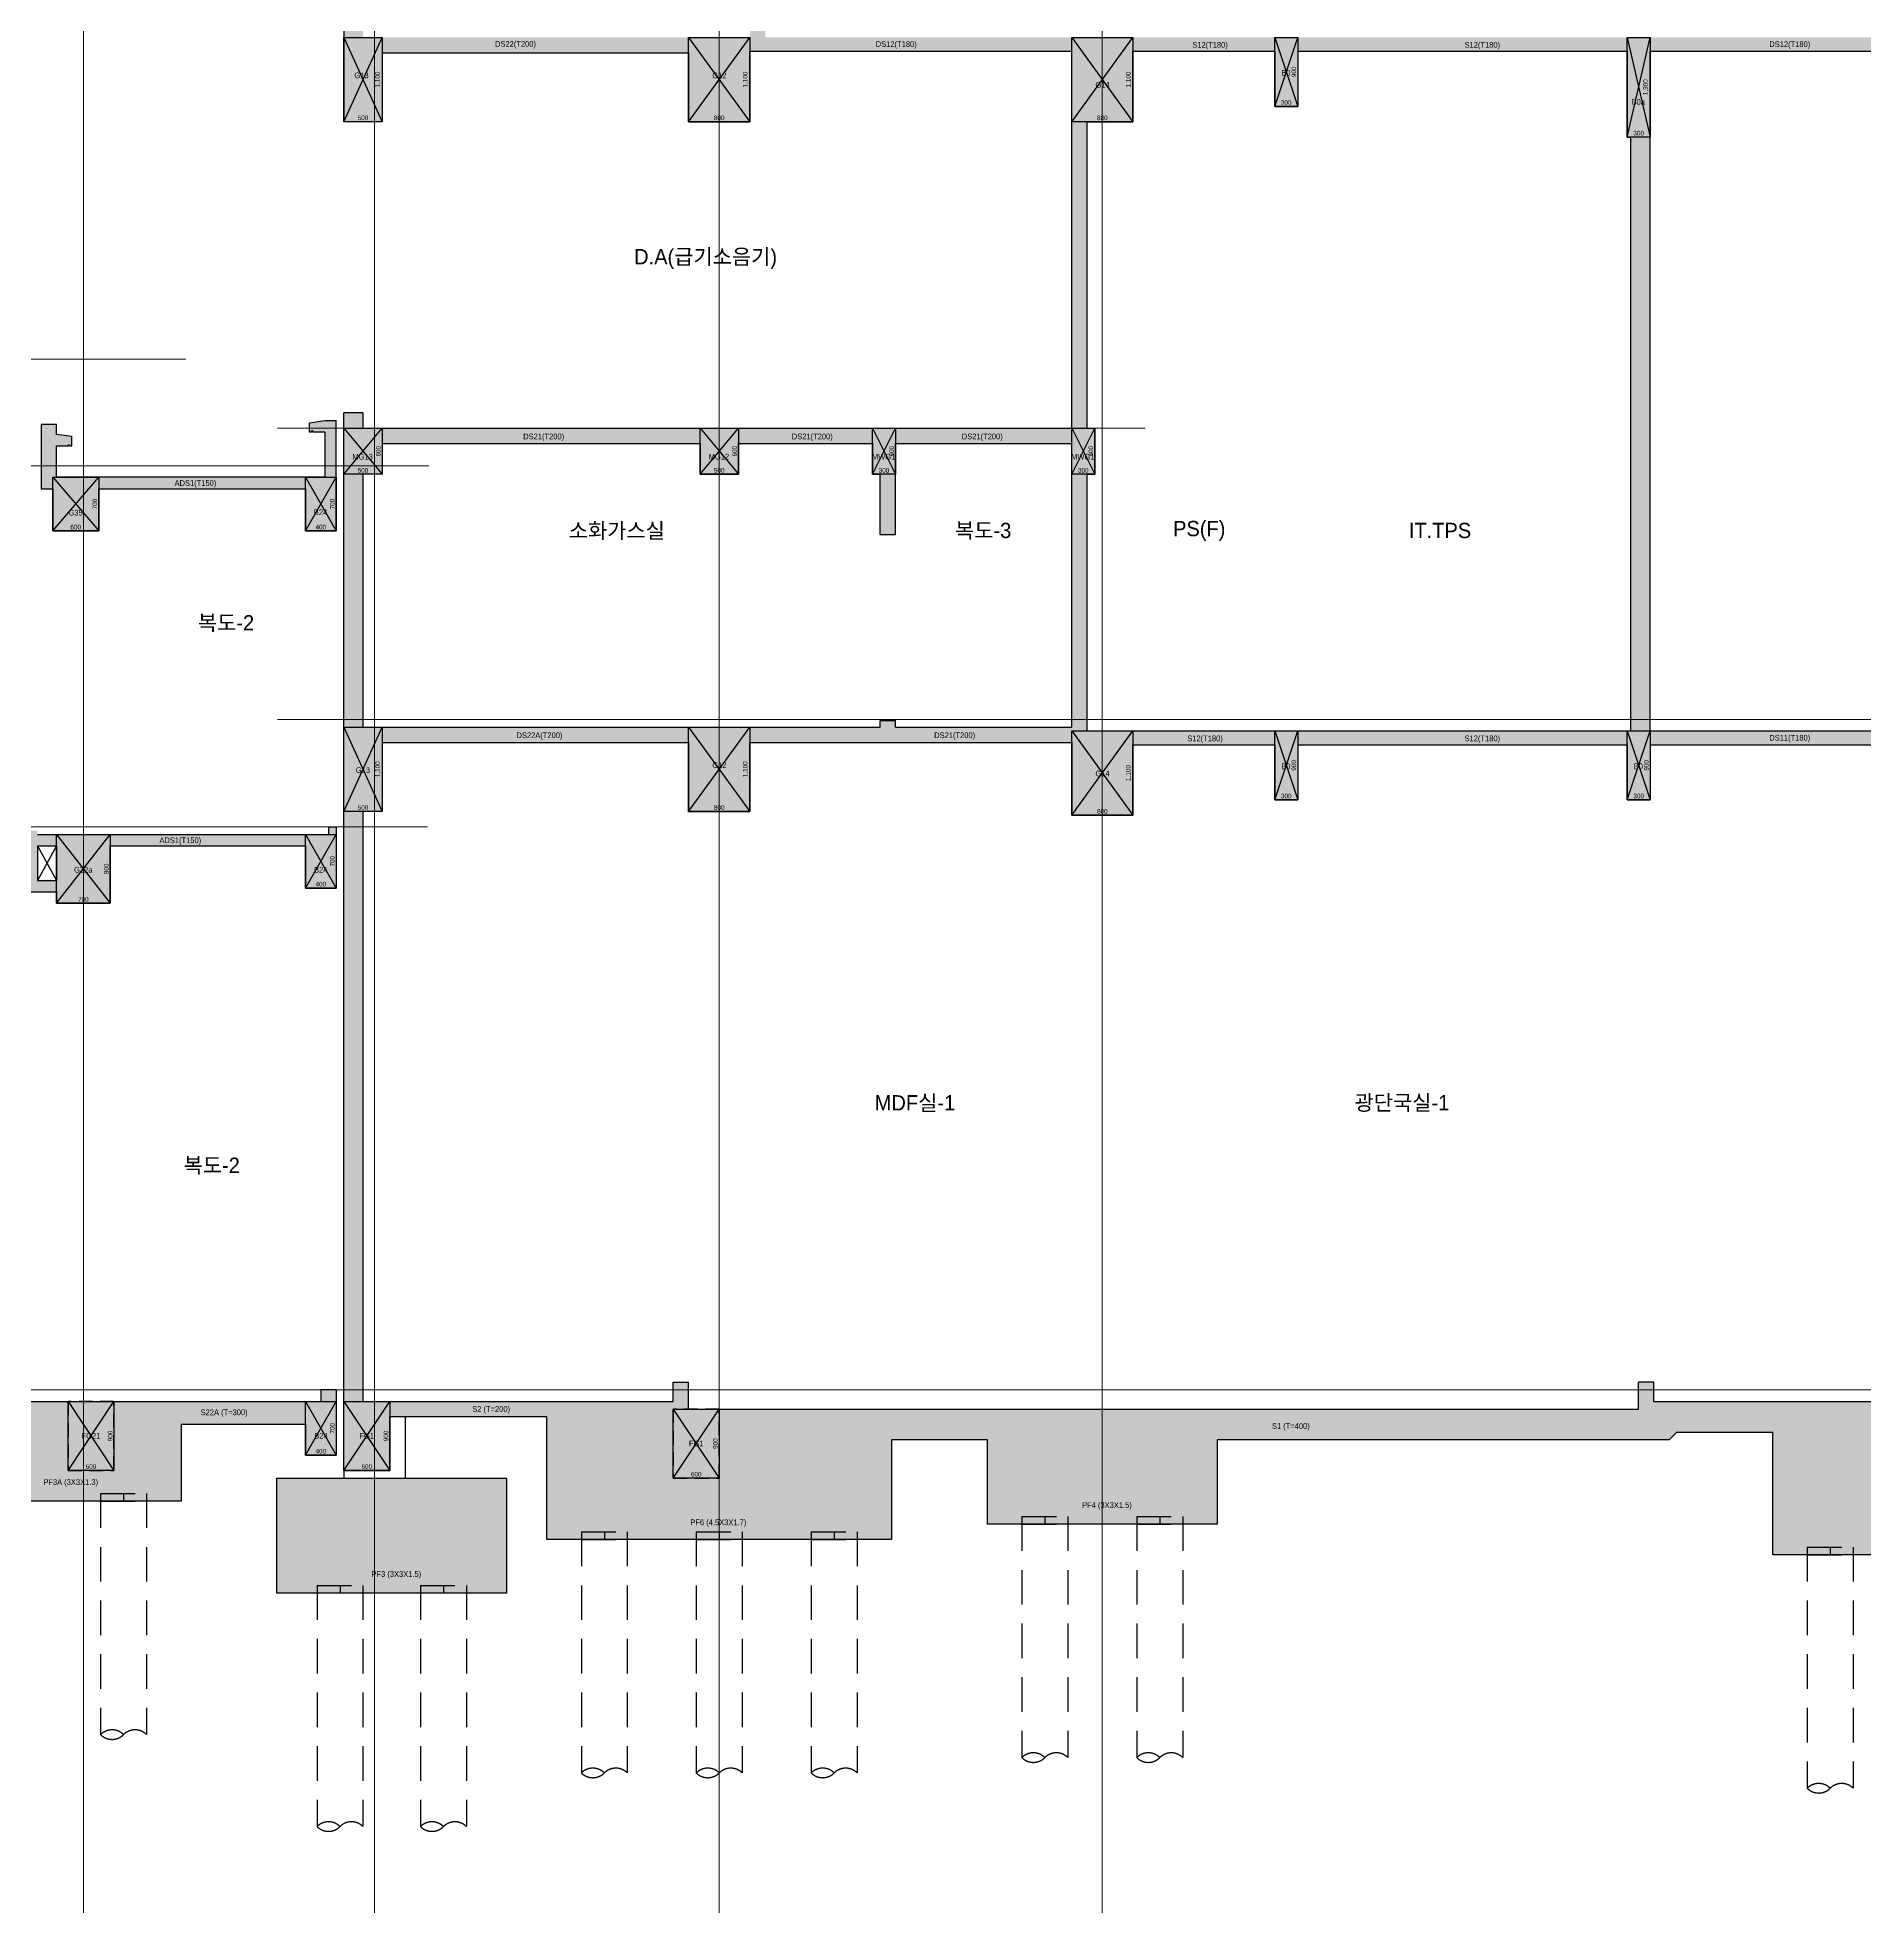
# Model space of a CAD drawing. Header units: millimetres. Extents: x 0 to 841000, y -4805 to 148500.
# Drawn here: x 744488 to 768338, y 28187 to 52579 of the extents above; entities that cross this region are included whole.
import ezdxf
from ezdxf.enums import TextEntityAlignment as Align

# ---------------------------------------------------------------- set-up
doc = ezdxf.new("R2010")
doc.units = ezdxf.units.MM
doc.header["$LTSCALE"] = 250
doc.linetypes.add('HID', pattern=[2.8, 1.8, -1])
doc.linetypes.add('HIDDEN', pattern=[9.525, 6.35, -3.175])
doc.layers.get('Defpoints').update_dxf_attribs({"color": 151})
for name, color, linetype in [('A-CON', 2, 'Continuous'), ('A-CON-HID', 4, 'HID'), ('OPEN', 1, 'HID'), ('구조SOLID', 253, 'Continuous'), ('기초', 5, 'HIDDEN')]:
    doc.layers.add(name, color=color, linetype=linetype)
for name, color, linetype, plot in [('AS-HIDLINE', 205, 'Continuous', False), ('NO-TEXT', 150, 'Continuous', False), ('NOPLOT', 191, 'Continuous', False)]:
    doc.layers.add(name, color=color, linetype=linetype, plot=plot)
doc.layers.add('CEN', color=1, linetype='Continuous', lineweight=9)
doc.styles.add('Gdim', font='Dotum.ttf')
doc.dimstyles.new('G-Xdim', dxfattribs={"dimscale": 30, "dimtxt": 2, "dimasz": 1, "dimexe": 1.2, "dimexo": 1.2, "dimgap": 0, "dimtad": 1, "dimdec": 1, "dimdsep": 46, "dimlunit": 6, "dimtxsty": 'Gdim', "dimcen": 1, "dimse1": 1, "dimse2": 1, "dimsd1": 1, "dimsd2": 1, "dimclrd": 1, "dimclre": 1, "dimclrt": 256, "dimadec": 0, "dimazin": 0, "dimtfac": 1, "dimtdec": 1, "dimtix": 1, "dimtmove": 2, "dimatfit": 1, "dimfxl": 2, "dimtolj": 1, "dimlwd": -1, "dimlwe": -1, "dimarcsym": 0})

# ---------------------------------------------------------------- blocks, each defined once
blk = doc.blocks.new('*D184')
at = {"layer": 'Defpoints', "color": 0, "linetype": 'Continuous', "transparency": 16777216}
for p in [(-500, -1100), (300, -1080), (300, -1100)]:
    blk.add_point(p, dxfattribs=at)
at = {"layer": 'AS-HIDLINE', "linetype": 'Continuous', "transparency": 16777216, "insert": (-100, -1050), "char_height": 60, "attachment_point": 5, "style": 'Gdim'}
blk.add_mtext('\\A1;800', dxfattribs=at)
blk = doc.blocks.new('*D185')
at = {"layer": 'Defpoints', "color": 0, "linetype": 'Continuous', "transparency": 16777216}
for p in [(300, 0), (280, 0), (300, -1100)]:
    blk.add_point(p, dxfattribs=at)
at = {"layer": 'AS-HIDLINE', "linetype": 'Continuous', "transparency": 16777216, "insert": (244, -550), "char_height": 60, "attachment_point": 5, "rotation": 90, "style": 'Gdim'}
blk.add_mtext('\\A1;1,100', dxfattribs=at)
blk = doc.blocks.new('*D240')
at = {"layer": 'Defpoints', "color": 0, "linetype": 'Continuous', "transparency": 16777216}
for p in [(-500, -1100), (0, -1080), (0, -1100)]:
    blk.add_point(p, dxfattribs=at)
at = {"layer": 'AS-HIDLINE', "linetype": 'Continuous', "transparency": 16777216, "insert": (-250, -1050), "char_height": 60, "attachment_point": 5, "style": 'Gdim'}
blk.add_mtext('\\A1;500', dxfattribs=at)
blk = doc.blocks.new('*D241')
at = {"layer": 'Defpoints', "color": 0, "linetype": 'Continuous', "transparency": 16777216}
for p in [(0, 0), (-20, 0), (0, -1100)]:
    blk.add_point(p, dxfattribs=at)
at = {"layer": 'AS-HIDLINE', "linetype": 'Continuous', "transparency": 16777216, "insert": (-56, -550), "char_height": 60, "attachment_point": 5, "rotation": 90, "style": 'Gdim'}
blk.add_mtext('\\A1;1,100', dxfattribs=at)
blk = doc.blocks.new('*D194')
at = {"layer": 'Defpoints', "color": 0, "linetype": 'Continuous', "transparency": 16777216}
for p in [(-300, -600), (200, -580), (200, -600)]:
    blk.add_point(p, dxfattribs=at)
at = {"layer": 'AS-HIDLINE', "linetype": 'Continuous', "transparency": 16777216, "insert": (-50, -550), "char_height": 60, "attachment_point": 5, "style": 'Gdim'}
blk.add_mtext('\\A1;500', dxfattribs=at)
blk = doc.blocks.new('*D195')
at = {"layer": 'Defpoints', "color": 0, "linetype": 'Continuous', "transparency": 16777216}
for p in [(200, 0), (180, 0), (200, -600)]:
    blk.add_point(p, dxfattribs=at)
at = {"layer": 'AS-HIDLINE', "linetype": 'Continuous', "transparency": 16777216, "insert": (150, -300), "char_height": 60, "attachment_point": 5, "rotation": 90, "style": 'Gdim'}
blk.add_mtext('\\A1;600', dxfattribs=at)
blk = doc.blocks.new('*D198')
at = {"layer": 'Defpoints', "color": 0, "linetype": 'Continuous', "transparency": 16777216}
for p in [(-400, -700), (0, -680), (0, -700)]:
    blk.add_point(p, dxfattribs=at)
at = {"layer": 'AS-HIDLINE', "linetype": 'Continuous', "transparency": 16777216, "insert": (-200, -650), "char_height": 60, "attachment_point": 5, "style": 'Gdim'}
blk.add_mtext('\\A1;400', dxfattribs=at)
blk = doc.blocks.new('*D199')
at = {"layer": 'Defpoints', "color": 0, "linetype": 'Continuous', "transparency": 16777216}
for p in [(0, 0), (-20, 0), (0, -700)]:
    blk.add_point(p, dxfattribs=at)
at = {"layer": 'AS-HIDLINE', "linetype": 'Continuous', "transparency": 16777216, "insert": (-50, -350), "char_height": 60, "attachment_point": 5, "rotation": 90, "style": 'Gdim'}
blk.add_mtext('\\A1;700', dxfattribs=at)
blk = doc.blocks.new('*D192')
at = {"layer": 'Defpoints', "color": 0, "linetype": 'Continuous', "transparency": 16777216}
for p in [(-100, -600), (200, -580), (200, -600)]:
    blk.add_point(p, dxfattribs=at)
at = {"layer": 'AS-HIDLINE', "linetype": 'Continuous', "transparency": 16777216, "insert": (50, -550), "char_height": 60, "attachment_point": 5, "style": 'Gdim'}
blk.add_mtext('\\A1;300', dxfattribs=at)
blk = doc.blocks.new('*D193')
at = {"layer": 'Defpoints', "color": 0, "linetype": 'Continuous', "transparency": 16777216}
for p in [(200, 0), (180, 0), (200, -600)]:
    blk.add_point(p, dxfattribs=at)
at = {"layer": 'AS-HIDLINE', "linetype": 'Continuous', "transparency": 16777216, "insert": (150, -300), "char_height": 60, "attachment_point": 5, "rotation": 90, "style": 'Gdim'}
blk.add_mtext('\\A1;600', dxfattribs=at)
blk = doc.blocks.new('*D282')
at = {"layer": 'Defpoints', "color": 0, "linetype": 'Continuous', "transparency": 16777216}
for p in [(-700, -900), (0, -880), (0, -900)]:
    blk.add_point(p, dxfattribs=at)
at = {"layer": 'AS-HIDLINE', "linetype": 'Continuous', "transparency": 16777216, "insert": (-350, -850), "char_height": 60, "attachment_point": 5, "style": 'Gdim'}
blk.add_mtext('\\A1;700', dxfattribs=at)
blk = doc.blocks.new('*D283')
at = {"layer": 'Defpoints', "color": 0, "linetype": 'Continuous', "transparency": 16777216}
for p in [(0, 0), (-20, 0), (0, -900)]:
    blk.add_point(p, dxfattribs=at)
at = {"layer": 'AS-HIDLINE', "linetype": 'Continuous', "transparency": 16777216, "insert": (-50, -450), "char_height": 60, "attachment_point": 5, "rotation": 90, "style": 'Gdim'}
blk.add_mtext('\\A1;900', dxfattribs=at)
blk = doc.blocks.new('*D218')
at = {"layer": 'Defpoints', "color": 0, "linetype": 'Continuous', "transparency": 16777216}
for p in [(-550, -900), (50, -880), (50, -900)]:
    blk.add_point(p, dxfattribs=at)
at = {"layer": 'AS-HIDLINE', "linetype": 'Continuous', "transparency": 16777216, "insert": (-250, -850), "char_height": 60, "attachment_point": 5, "style": 'Gdim'}
blk.add_mtext('\\A1;600', dxfattribs=at)
blk = doc.blocks.new('*D219')
at = {"layer": 'Defpoints', "color": 0, "linetype": 'Continuous', "transparency": 16777216}
for p in [(50, 0), (30, 0), (50, -900)]:
    blk.add_point(p, dxfattribs=at)
at = {"layer": 'AS-HIDLINE', "linetype": 'Continuous', "transparency": 16777216, "insert": (0, -450), "char_height": 60, "attachment_point": 5, "rotation": 90, "style": 'Gdim'}
blk.add_mtext('\\A1;900', dxfattribs=at)
blk = doc.blocks.new('파일')
at = {"layer": 'NOPLOT', "linetype": 'HID'}
blk.add_line((71, 790, 0), (671, 790, 0), dxfattribs=at)
at = {"layer": 'NOPLOT'}
blk.add_line((371, 890, 0), (371, 790, 0), dxfattribs=at)
at = {"layer": '기초', "linetype": 'HID'}
for p, q in [((71, 890, 0), (671, 890, 0)), ((71, 890, 0), (71, -2258, 0)), ((671, 890, 0), (671, -2258, 0))]:
    blk.add_line(p, q, dxfattribs=at)
for centre, start, end in [((221, -2408, 0), 45, 135), ((221, -2108, 0), 225, 315), ((521, -2408, 0), 45, 135)]:
    blk.add_arc(centre, 212, start, end, dxfattribs=at)
blk = doc.blocks.new('*D288')
at = {"layer": 'Defpoints', "color": 0, "linetype": 'Continuous', "transparency": 16777216}
for p in [(-300, -900), (0, -880), (0, -900)]:
    blk.add_point(p, dxfattribs=at)
at = {"layer": 'AS-HIDLINE', "linetype": 'Continuous', "transparency": 16777216, "insert": (-150, -850), "char_height": 60, "attachment_point": 5, "style": 'Gdim'}
blk.add_mtext('\\A1;300', dxfattribs=at)
blk = doc.blocks.new('*D289')
at = {"layer": 'Defpoints', "color": 0, "linetype": 'Continuous', "transparency": 16777216}
for p in [(0, 0), (-20, 0), (0, -900)]:
    blk.add_point(p, dxfattribs=at)
at = {"layer": 'AS-HIDLINE', "linetype": 'Continuous', "transparency": 16777216, "insert": (-50, -450), "char_height": 60, "attachment_point": 5, "rotation": 90, "style": 'Gdim'}
blk.add_mtext('\\A1;900', dxfattribs=at)
blk = doc.blocks.new('*D306')
at = {"layer": 'Defpoints', "color": 0, "linetype": 'Continuous', "transparency": 16777216}
for p in [(-600, -700), (0, -680), (0, -700)]:
    blk.add_point(p, dxfattribs=at)
at = {"layer": 'AS-HIDLINE', "linetype": 'Continuous', "transparency": 16777216, "insert": (-300, -650), "char_height": 60, "attachment_point": 5, "style": 'Gdim'}
blk.add_mtext('\\A1;600', dxfattribs=at)
blk = doc.blocks.new('*D307')
at = {"layer": 'Defpoints', "color": 0, "linetype": 'Continuous', "transparency": 16777216}
for p in [(0, 0), (-20, 0), (0, -700)]:
    blk.add_point(p, dxfattribs=at)
at = {"layer": 'AS-HIDLINE', "linetype": 'Continuous', "transparency": 16777216, "insert": (-50, -350), "char_height": 60, "attachment_point": 5, "rotation": 90, "style": 'Gdim'}
blk.add_mtext('\\A1;700', dxfattribs=at)
blk = doc.blocks.new('*D304')
at = {"layer": 'Defpoints', "color": 0, "linetype": 'Continuous', "transparency": 16777216}
for p in [(-200, -700), (200, -680), (200, -700)]:
    blk.add_point(p, dxfattribs=at)
at = {"layer": 'AS-HIDLINE', "linetype": 'Continuous', "transparency": 16777216, "insert": (0, -650), "char_height": 60, "attachment_point": 5, "style": 'Gdim'}
blk.add_mtext('\\A1;400', dxfattribs=at)
blk = doc.blocks.new('*D305')
at = {"layer": 'Defpoints', "color": 0, "linetype": 'Continuous', "transparency": 16777216}
for p in [(200, 0), (180, 0), (200, -700)]:
    blk.add_point(p, dxfattribs=at)
at = {"layer": 'AS-HIDLINE', "linetype": 'Continuous', "transparency": 16777216, "insert": (150, -350), "char_height": 60, "attachment_point": 5, "rotation": 90, "style": 'Gdim'}
blk.add_mtext('\\A1;700', dxfattribs=at)
blk = doc.blocks.new('*D312')
at = {"layer": 'Defpoints', "color": 0, "linetype": 'Continuous', "transparency": 16777216}
for p in [(-550, -700), (-150, -680), (-150, -700)]:
    blk.add_point(p, dxfattribs=at)
at = {"layer": 'AS-HIDLINE', "linetype": 'Continuous', "transparency": 16777216, "insert": (-350, -650), "char_height": 60, "attachment_point": 5, "style": 'Gdim'}
blk.add_mtext('\\A1;400', dxfattribs=at)
blk = doc.blocks.new('*D313')
at = {"layer": 'Defpoints', "color": 0, "linetype": 'Continuous', "transparency": 16777216}
for p in [(-150, 0), (-170, 0), (-150, -700)]:
    blk.add_point(p, dxfattribs=at)
at = {"layer": 'AS-HIDLINE', "linetype": 'Continuous', "transparency": 16777216, "insert": (-200, -350), "char_height": 60, "attachment_point": 5, "rotation": 90, "style": 'Gdim'}
blk.add_mtext('\\A1;700', dxfattribs=at)
blk = doc.blocks.new('*D308')
at = {"layer": 'Defpoints', "color": 0, "linetype": 'Continuous', "transparency": 16777216}
for p in [(-300, -1300), (0, -1280), (0, -1300)]:
    blk.add_point(p, dxfattribs=at)
at = {"layer": 'AS-HIDLINE', "linetype": 'Continuous', "transparency": 16777216, "insert": (-150, -1250), "char_height": 60, "attachment_point": 5, "style": 'Gdim'}
blk.add_mtext('\\A1;300', dxfattribs=at)
blk = doc.blocks.new('*D309')
at = {"layer": 'Defpoints', "color": 0, "linetype": 'Continuous', "transparency": 16777216}
for p in [(0, 0), (-20, 0), (0, -1300)]:
    blk.add_point(p, dxfattribs=at)
at = {"layer": 'AS-HIDLINE', "linetype": 'Continuous', "transparency": 16777216, "insert": (-56, -650), "char_height": 60, "attachment_point": 5, "rotation": 90, "style": 'Gdim'}
blk.add_mtext('\\A1;1,300', dxfattribs=at)
blk = doc.blocks.new('*U90')
at = {"layer": 'AS-HIDLINE', "linetype": 'Continuous'}
for p, q in [((-500, -1100), (300, 0)), ((-500, 0), (300, -1100))]:
    blk.add_line(p, q, dxfattribs=at)
blk.add_lwpolyline([(-500, -1100), (-500, 0), (300, 0), (300, -1100)], close=True, dxfattribs=at)
dim = blk.add_linear_dim(base=(280.13, 0), p1=(300, -1100), p2=(300, 0), angle=90, dimstyle='G-Xdim', override={"dimtxsty": 'Gdim'}, dxfattribs=at)
dim.commit()
dim.dimension.update_dxf_attribs({"geometry": '*D185', "text_midpoint": (244.31, -550)})
dim = blk.add_linear_dim(base=(300, -1080.06), p1=(-500, -1100), p2=(300, -1100), dimstyle='G-Xdim', override={"dimtxsty": 'Gdim'}, dxfattribs=at)
dim.commit()
dim.dimension.update_dxf_attribs({"geometry": '*D184', "text_midpoint": (-100, -1050.02)})
blk = doc.blocks.new('*U118')
at = {"layer": 'AS-HIDLINE', "linetype": 'Continuous'}
for p, q in [((-500, -1100), (0, 0)), ((-500, 0), (0, -1100))]:
    blk.add_line(p, q, dxfattribs=at)
blk.add_lwpolyline([(-500, -1100), (-500, 0), (0, 0), (0, -1100)], close=True, dxfattribs=at)
dim = blk.add_linear_dim(base=(-19.87, 0), p1=(0, -1100), p2=(0, 0), angle=90, dimstyle='G-Xdim', override={"dimtxsty": 'Gdim'}, dxfattribs=at)
dim.commit()
dim.dimension.update_dxf_attribs({"geometry": '*D241', "text_midpoint": (-55.69, -550)})
dim = blk.add_linear_dim(base=(0, -1080.06), p1=(-500, -1100), p2=(0, -1100), dimstyle='G-Xdim', override={"dimtxsty": 'Gdim'}, dxfattribs=at)
dim.commit()
dim.dimension.update_dxf_attribs({"geometry": '*D240', "text_midpoint": (-250, -1050.02)})
blk = doc.blocks.new('*U95')
at = {"layer": 'AS-HIDLINE', "linetype": 'Continuous'}
for p, q in [((-300, -600), (200, 0)), ((-300, 0), (200, -600))]:
    blk.add_line(p, q, dxfattribs=at)
blk.add_lwpolyline([(-300, -600), (-300, 0), (200, 0), (200, -600)], close=True, dxfattribs=at)
dim = blk.add_linear_dim(base=(180.13, 0), p1=(200, -600), p2=(200, 0), angle=90, dimstyle='G-Xdim', override={"dimtxsty": 'Gdim'}, dxfattribs=at)
dim.commit()
dim.dimension.update_dxf_attribs({"geometry": '*D195', "text_midpoint": (150.09, -300)})
dim = blk.add_linear_dim(base=(200, -580.06), p1=(-300, -600), p2=(200, -600), dimstyle='G-Xdim', override={"dimtxsty": 'Gdim'}, dxfattribs=at)
dim.commit()
dim.dimension.update_dxf_attribs({"geometry": '*D194', "text_midpoint": (-50, -550.02)})
blk = doc.blocks.new('*U97')
at = {"layer": 'AS-HIDLINE', "linetype": 'Continuous'}
for p, q in [((-400, -700), (0, 0)), ((-400, 0), (0, -700))]:
    blk.add_line(p, q, dxfattribs=at)
blk.add_lwpolyline([(-400, -700), (-400, 0), (0, 0), (0, -700)], close=True, dxfattribs=at)
dim = blk.add_linear_dim(base=(-19.87, 0), p1=(0, -700), p2=(0, 0), angle=90, dimstyle='G-Xdim', override={"dimtxsty": 'Gdim'}, dxfattribs=at)
dim.commit()
dim.dimension.update_dxf_attribs({"geometry": '*D199', "text_midpoint": (-49.91, -350)})
dim = blk.add_linear_dim(base=(0, -680.06), p1=(-400, -700), p2=(0, -700), dimstyle='G-Xdim', override={"dimtxsty": 'Gdim'}, dxfattribs=at)
dim.commit()
dim.dimension.update_dxf_attribs({"geometry": '*D198', "text_midpoint": (-200, -650.02)})
blk = doc.blocks.new('*U94')
at = {"layer": 'AS-HIDLINE', "linetype": 'Continuous'}
for p, q in [((-100, -600), (200, 0)), ((-100, 0), (200, -600))]:
    blk.add_line(p, q, dxfattribs=at)
blk.add_lwpolyline([(-100, -600), (-100, 0), (200, 0), (200, -600)], close=True, dxfattribs=at)
dim = blk.add_linear_dim(base=(180.13, 0), p1=(200, -600), p2=(200, 0), angle=90, dimstyle='G-Xdim', override={"dimtxsty": 'Gdim'}, dxfattribs=at)
dim.commit()
dim.dimension.update_dxf_attribs({"geometry": '*D193', "text_midpoint": (150.09, -300)})
dim = blk.add_linear_dim(base=(200, -580.06), p1=(-100, -600), p2=(200, -600), dimstyle='G-Xdim', override={"dimtxsty": 'Gdim'}, dxfattribs=at)
dim.commit()
dim.dimension.update_dxf_attribs({"geometry": '*D192', "text_midpoint": (50, -550.02)})
blk = doc.blocks.new('*U139')
at = {"layer": 'AS-HIDLINE', "linetype": 'Continuous'}
for p, q in [((-700, -900), (0, 0)), ((-700, 0), (0, -900))]:
    blk.add_line(p, q, dxfattribs=at)
blk.add_lwpolyline([(-700, -900), (-700, 0), (0, 0), (0, -900)], close=True, dxfattribs=at)
dim = blk.add_linear_dim(base=(-19.87, 0), p1=(0, -900), p2=(0, 0), angle=90, dimstyle='G-Xdim', override={"dimtxsty": 'Gdim'}, dxfattribs=at)
dim.commit()
dim.dimension.update_dxf_attribs({"geometry": '*D283', "text_midpoint": (-49.91, -450)})
dim = blk.add_linear_dim(base=(0, -880.06), p1=(-700, -900), p2=(0, -900), dimstyle='G-Xdim', override={"dimtxsty": 'Gdim'}, dxfattribs=at)
dim.commit()
dim.dimension.update_dxf_attribs({"geometry": '*D282', "text_midpoint": (-350, -850.02)})
blk = doc.blocks.new('*U107')
at = {"layer": 'AS-HIDLINE', "linetype": 'Continuous'}
for p, q in [((-550, -900), (50, 0)), ((-550, 0), (50, -900))]:
    blk.add_line(p, q, dxfattribs=at)
blk.add_lwpolyline([(-550, -900), (-550, 0), (50, 0), (50, -900)], close=True, dxfattribs=at)
dim = blk.add_linear_dim(base=(30.13, 0), p1=(50, -900), p2=(50, 0), angle=90, dimstyle='G-Xdim', override={"dimtxsty": 'Gdim'}, dxfattribs=at)
dim.commit()
dim.dimension.update_dxf_attribs({"geometry": '*D219', "text_midpoint": (0.09, -450)})
dim = blk.add_linear_dim(base=(50, -880.06), p1=(-550, -900), p2=(50, -900), dimstyle='G-Xdim', override={"dimtxsty": 'Gdim'}, dxfattribs=at)
dim.commit()
dim.dimension.update_dxf_attribs({"geometry": '*D218', "text_midpoint": (-250, -850.02)})
blk = doc.blocks.new('*U142')
at = {"layer": 'AS-HIDLINE', "linetype": 'Continuous'}
for p, q in [((-300, -900), (0, 0)), ((-300, 0), (0, -900))]:
    blk.add_line(p, q, dxfattribs=at)
blk.add_lwpolyline([(-300, -900), (-300, 0), (0, 0), (0, -900)], close=True, dxfattribs=at)
dim = blk.add_linear_dim(base=(-19.87, 0), p1=(0, -900), p2=(0, 0), angle=90, dimstyle='G-Xdim', override={"dimtxsty": 'Gdim'}, dxfattribs=at)
dim.commit()
dim.dimension.update_dxf_attribs({"geometry": '*D289', "text_midpoint": (-49.91, -450)})
dim = blk.add_linear_dim(base=(0, -880.06), p1=(-300, -900), p2=(0, -900), dimstyle='G-Xdim', override={"dimtxsty": 'Gdim'}, dxfattribs=at)
dim.commit()
dim.dimension.update_dxf_attribs({"geometry": '*D288', "text_midpoint": (-150, -850.02)})
blk = doc.blocks.new('*U153')
at = {"layer": 'AS-HIDLINE', "linetype": 'Continuous'}
for p, q in [((-600, -700), (0, 0)), ((-600, 0), (0, -700))]:
    blk.add_line(p, q, dxfattribs=at)
blk.add_lwpolyline([(-600, -700), (-600, 0), (0, 0), (0, -700)], close=True, dxfattribs=at)
dim = blk.add_linear_dim(base=(-19.87, 0), p1=(0, -700), p2=(0, 0), angle=90, dimstyle='G-Xdim', override={"dimtxsty": 'Gdim'}, dxfattribs=at)
dim.commit()
dim.dimension.update_dxf_attribs({"geometry": '*D307', "text_midpoint": (-49.91, -350)})
dim = blk.add_linear_dim(base=(0, -680.06), p1=(-600, -700), p2=(0, -700), dimstyle='G-Xdim', override={"dimtxsty": 'Gdim'}, dxfattribs=at)
dim.commit()
dim.dimension.update_dxf_attribs({"geometry": '*D306', "text_midpoint": (-300, -650.02)})
blk = doc.blocks.new('*U152')
at = {"layer": 'AS-HIDLINE', "linetype": 'Continuous'}
for p, q in [((-200, -700), (200, 0)), ((-200, 0), (200, -700))]:
    blk.add_line(p, q, dxfattribs=at)
blk.add_lwpolyline([(-200, -700), (-200, 0), (200, 0), (200, -700)], close=True, dxfattribs=at)
dim = blk.add_linear_dim(base=(180.13, 0), p1=(200, -700), p2=(200, 0), angle=90, dimstyle='G-Xdim', override={"dimtxsty": 'Gdim'}, dxfattribs=at)
dim.commit()
dim.dimension.update_dxf_attribs({"geometry": '*D305', "text_midpoint": (150.09, -350)})
dim = blk.add_linear_dim(base=(200, -680.06), p1=(-200, -700), p2=(200, -700), dimstyle='G-Xdim', override={"dimtxsty": 'Gdim'}, dxfattribs=at)
dim.commit()
dim.dimension.update_dxf_attribs({"geometry": '*D304', "text_midpoint": (0, -650.02)})
blk = doc.blocks.new('*U156')
at = {"layer": 'AS-HIDLINE', "linetype": 'Continuous'}
for p, q in [((-550, -700), (-150, 0)), ((-550, 0), (-150, -700))]:
    blk.add_line(p, q, dxfattribs=at)
blk.add_lwpolyline([(-550, -700), (-550, 0), (-150, 0), (-150, -700)], close=True, dxfattribs=at)
dim = blk.add_linear_dim(base=(-169.87, 0), p1=(-150, -700), p2=(-150, 0), angle=90, dimstyle='G-Xdim', override={"dimtxsty": 'Gdim'}, dxfattribs=at)
dim.commit()
dim.dimension.update_dxf_attribs({"geometry": '*D313', "text_midpoint": (-199.91, -350)})
dim = blk.add_linear_dim(base=(-150, -680.06), p1=(-550, -700), p2=(-150, -700), dimstyle='G-Xdim', override={"dimtxsty": 'Gdim'}, dxfattribs=at)
dim.commit()
dim.dimension.update_dxf_attribs({"geometry": '*D312', "text_midpoint": (-350, -650.02)})
blk = doc.blocks.new('*U154')
at = {"layer": 'AS-HIDLINE', "linetype": 'Continuous'}
for p, q in [((-300, -1300), (0, 0)), ((-300, 0), (0, -1300))]:
    blk.add_line(p, q, dxfattribs=at)
blk.add_lwpolyline([(-300, -1300), (-300, 0), (0, 0), (0, -1300)], close=True, dxfattribs=at)
dim = blk.add_linear_dim(base=(-19.87, 0), p1=(0, -1300), p2=(0, 0), angle=90, dimstyle='G-Xdim', override={"dimtxsty": 'Gdim'}, dxfattribs=at)
dim.commit()
dim.dimension.update_dxf_attribs({"geometry": '*D309', "text_midpoint": (-55.69, -650)})
dim = blk.add_linear_dim(base=(0, -1280.06), p1=(-300, -1300), p2=(0, -1300), dimstyle='G-Xdim', override={"dimtxsty": 'Gdim'}, dxfattribs=at)
dim.commit()
dim.dimension.update_dxf_attribs({"geometry": '*D308', "text_midpoint": (-150, -1250.02)})

msp = doc.modelspace()

# ---------------------------------------------------------------- hatches: boundary and pattern name
at = {"layer": '구조SOLID'}
h = msp.add_hatch(color=256, dxfattribs=at)
h.dxf.hatch_style = 1
h.paths.add_polyline_path([(771638.209, 34378.931), (778888.209, 34378.931), (778888.209, 33278.931), (781888.209, 33278.931), (781888.209, 34378.931), (783138.209, 34378.931), (783138.209, 33078.931), (787638.209, 33078.931), (787638.209, 34578.931), (789688.21, 34578.931), (789688.21, 33878.931), (788163.209, 33878.931), (788163.209, 32378.931), (791163.209, 32378.931), (791163.209, 33878.931), (790288.209, 33878.931), (790288.209, 55535.266), (790038.209, 55535.266), (790038.209, 52578.931), (784988.209, 52578.931), (784988.209, 52778.931), (784788.209, 52778.931), (784788.209, 52578.931), (753988.209, 52578.931), (753988.209, 52778.931), (753788.209, 52778.931), (753788.209, 52578.931), (748738.209, 52578.931), (748738.209, 55535.266), (748488.209, 55535.266), (748488.209, 51478.931), (748988.209, 51478.931), (748988.209, 52378.931), (752988.209, 52378.931), (752988.209, 51478.931), (753788.209, 51478.931), (753788.209, 52398.931), (757988.211, 52398.931), (757988.211, 47478.931), (748738.209, 47478.931), (748738.209, 47678.931), (748488.209, 47678.931), (748488.209, 33878.931), (749088.208, 33878.931), (749088.208, 34578.931), (751138.209, 34578.931), (751138.209, 32978.931), (755638.209, 32978.931), (755638.209, 34278.931), (756888.211, 34278.931), (756888.211, 33178.931), (759888.211, 33178.931), (759888.211, 34278.931), (765788.209, 34278.931), (765888.209, 34378.931), (767138.209, 34378.931), (767138.209, 32778.931), (771638.209, 32778.931)])
h.paths.add_polyline_path([(765588.209, 34778.931), (765588.209, 35028.931), (765388.209, 35028.931), (765388.209, 34678.931), (752988.209, 34678.931), (752988.209, 35028.931), (752788.209, 35028.931), (752788.209, 34778.931), (748738.209, 34778.931), (748738.209, 42478.931), (748988.209, 42478.931), (748988.209, 43378.931), (752988.209, 43378.931), (752988.209, 42478.931), (753788.209, 42478.931), (753788.209, 43378.931), (757988.211, 43378.931), (757988.211, 42428.931), (758788.211, 42428.931), (758788.211, 43348.931), (760638.209, 43348.931), (760638.209, 42628.931), (760938.209, 42628.931), (760938.209, 43348.931), (765238.209, 43348.931), (765238.209, 42628.931), (765538.209, 42628.931), (765538.209, 43348.931), (768888.209, 43348.931), (768888.209, 42228.931), (769888.209, 42228.931), (769888.209, 43348.931), (772638.209, 43348.931), (772638.209, 42628.931), (772938.209, 42628.931), (772938.209, 43348.931), (776238.209, 43348.931), (776238.209, 42628.931), (776538.209, 42628.931), (776538.209, 43348.931), (779988.209, 43348.931), (779988.209, 42428.931), (780788.209, 42428.931), (780788.209, 43348.931), (783038.209, 43348.931), (783038.209, 42628.931), (783338.209, 42628.931), (783338.209, 43348.931), (784988.209, 43348.931), (784988.209, 42428.931), (785788.209, 42428.931), (785788.209, 43328.931), (789788.209, 43328.931), (789788.209, 42428.931), (790038.209, 42428.931), (790038.209, 34778.931), (785988.209, 34778.931), (785988.209, 35028.931), (785788.209, 35028.931), (785788.209, 34778.931)], flags=16)
h.paths.add_polyline_path([(765538.209, 43528.931), (765538.209, 52398.931), (768888.209, 52398.931), (768888.209, 51278.931), (769888.209, 51278.931), (769888.209, 52398.931), (772638.209, 52398.931), (772638.209, 43528.931)], flags=16)
h.paths.add_polyline_path([(772888.209, 43528.931), (772888.209, 51278.93), (772938.209, 51278.93), (772938.209, 52398.931), (776238.209, 52398.931), (776238.209, 51678.93), (776538.209, 51678.93), (776538.209, 52398.931), (779988.209, 52398.931), (779988.209, 51478.931), (780788.209, 51478.931), (780788.209, 52398.931), (783038.209, 52398.931), (783038.209, 51278.931), (783088.209, 51278.931), (783088.209, 43528.931)], flags=16)
h.paths.add_polyline_path([(765288.209, 43528.931), (758188.211, 43528.931), (758188.211, 46878.931), (758288.211, 46878.931), (758288.211, 47478.931), (758188.211, 47478.931), (758188.211, 51478.931), (758788.211, 51478.931), (758788.211, 52398.931), (760638.209, 52398.931), (760638.209, 51678.93), (760938.209, 51678.93), (760938.209, 52398.931), (765238.209, 52398.931), (765238.209, 51278.93), (765288.209, 51278.93)], flags=16)
h.paths.add_polyline_path([(757988.211, 43578.931), (755688.211, 43578.931), (755688.211, 43663.931), (755488.211, 43663.931), (755488.211, 43578.931), (748738.209, 43578.931), (748738.209, 46878.931), (748988.209, 46878.931), (748988.209, 47278.931), (753138.209, 47278.931), (753138.209, 46878.931), (753638.209, 46878.931), (753638.209, 47278.931), (755388.211, 47278.931), (755388.211, 46878.931), (755488.211, 46878.931), (755488.211, 46093.931), (755688.211, 46093.931), (755688.211, 47278.931), (757988.211, 47278.931)], flags=16)
h.paths.add_polyline_path([(783338.209, 43528.931), (783338.209, 52398.931), (784988.209, 52398.931), (784988.209, 51278.931), (785388.209, 51278.931), (785388.209, 46593.931), (785588.209, 46593.931), (785588.209, 51278.931), (785788.209, 51278.931), (785788.209, 52378.931), (789788.209, 52378.931), (789788.209, 51278.931), (790038.209, 51278.931), (790038.209, 43528.931), (785588.209, 43528.931), (785588.209, 44163.931), (785388.209, 44163.931), (785388.209, 43528.931)], flags=16)
at = {"layer": '구조SOLID', "transparency": 33554687}
h = msp.add_hatch(color=256, dxfattribs=at)
h.dxf.hatch_style = 1
h.paths.add_polyline_path([(745288.208, 46688.931), (747988.209, 46688.931), (747988.209, 46138.931), (748388.209, 46138.931), (748388.209, 47578.931), (748238.209, 47578.931), (748038.209, 47548.931), (748038.209, 47428.931), (748068.209, 47428.931), (748068.209, 47443.931), (748083.209, 47443.931), (748083.209, 47428.931), (748238.209, 47428.931), (748238.209, 46838.931), (744738.209, 46838.931), (744738.209, 47248.931), (744893.209, 47248.931), (744893.209, 47263.931), (744908.209, 47263.931), (744908.209, 47248.931), (744938.209, 47248.931), (744938.209, 47368.931), (744738.209, 47398.931), (744738.209, 47528.931), (744538.209, 47528.931), (744538.209, 46688.931), (744688.208, 46688.931), (744688.208, 46138.931), (745288.208, 46138.931)])
h = msp.add_hatch(color=256, dxfattribs=at)
h.dxf.hatch_style = 1
h.paths.add_polyline_path([(744738.209, 41578.931), (744488.209, 41578.931), (744488.209, 42028.931), (744738.209, 42028.931)], flags=16)
h.paths.add_polyline_path([(740338.212, 33978.931), (739738.21, 33978.931), (739738.21, 34478.931), (743363.209, 34478.931), (743363.209, 33478.931), (746363.209, 33478.931), (746363.209, 34478.931), (747988.209, 34478.931), (747988.21, 34078.931), (748388.21, 34078.931), (748388.209, 34928.931), (748188.209, 34928.931), (748188.209, 34778.931), (739638.21, 34778.931), (739638.21, 34928.931), (739438.21, 34928.931), (739438.21, 33978.931), (727038.208, 33978.931), (727038.208, 34528.931), (728238.21, 34528.931), (728238.21, 34678.931), (727038.208, 34678.931), (727038.208, 34928.931), (726838.208, 34928.931), (726838.208, 34778.931), (718338.209, 34778.931), (718338.209, 40678.931), (718688.209, 40678.931), (718688.209, 41428.931), (721888.209, 41428.931), (721888.209, 40678.931), (722488.209, 40678.931), (722488.209, 41428.931), (732888.209, 41428.931), (732888.209, 40678.931), (733588.209, 40678.931), (733588.209, 41428.931), (744738.209, 41428.931), (744738.209, 41278.931), (745438.209, 41278.931), (745438.209, 42028.931), (747988.209, 42028.931), (747988.209, 41478.931), (748388.209, 41478.931), (748388.209, 42278.931), (748288.209, 42278.931), (748288.209, 42178.931), (744488.209, 42178.931), (744488.209, 42228.931), (744338.209, 42228.931), (744338.209, 41578.931), (718288.209, 41578.931), (718288.209, 42078.931), (718443.209, 42078.931), (718443.209, 42093.931), (718488.209, 42093.931), (718488.209, 42198.931), (718288.209, 42228.931), (718288.209, 43628.931), (718088.209, 43628.931), (718088.209, 34778.931), (718088.209, 34778.931), (718088.209, 33878.931), (715138.209, 33878.931), (715138.209, 31878.931), (719638.209, 31878.931), (719638.209, 33878.931), (718688.209, 33878.931), (718688.209, 34478.931), (720588.209, 34478.931), (720588.209, 33778.931), (723588.209, 33778.931), (723588.209, 34478.931), (726738.208, 34478.931), (726738.208, 33978.931), (726138.208, 33978.931), (726138.208, 33278.931), (731738.209, 33278.931), (731738.209, 32978.931), (734738.209, 32978.931), (734738.209, 33278.931), (740338.212, 33278.931)])
h = msp.add_hatch(color=256, dxfattribs=at)
h.dxf.hatch_style = 1
h.paths.add_polyline_path([(750613.209, 33778.931), (747613.209, 33778.931), (747613.209, 32278.931), (750613.209, 32278.931)])

# ---------------------------------------------------------------- linework, layer by layer
at = {"layer": 'A-CON'}
for p, q in [((748988.209, 52378.931), (752988.209, 52378.931)), ((748988.209, 52378.931), (748988.209, 51478.931)), ((752988.209, 52378.931), (752988.209, 51478.931)), ((753788.209, 52398.931), (757988.211, 52398.931)), ((753788.209, 51478.931), (753788.209, 52398.931)), ((757988.211, 47478.931), (757988.211, 52398.931)), ((758788.211, 52398.931), (760638.209, 52398.931)), ((758788.211, 51478.931), (758788.211, 52398.931)), ((760638.209, 52398.93), (760638.209, 51678.93)), ((760938.209, 52398.931), (765238.209, 52398.931)), ((760938.209, 52398.93), (760938.209, 51678.93)), ((765238.209, 52398.931), (765238.209, 51278.93)), ((765538.209, 43528.931), (765538.209, 52398.931)), ((765538.209, 52398.931), (768888.209, 52398.931)), ((748988.209, 51478.931), (748488.209, 51478.931)), ((752988.209, 51478.931), (753788.209, 51478.931)), ((758188.211, 51478.931), (758788.211, 51478.931)), ((758188.211, 47478.931), (758188.211, 51478.931)), ((760638.209, 51678.93), (760938.209, 51678.93)), ((765238.209, 51278.93), (765288.209, 51278.93, 0)), ((765288.209, 43528.931), (765288.209, 51278.93)), ((748038.209, 47548.931), (748238.209, 47578.931)), ((748238.209, 47578.931), (748388.209, 47578.931)), ((748388.209, 46138.931), (748388.209, 47578.931)), ((748488.209, 33878.931), (748488.209, 47678.931)), ((748738.209, 47678.931), (748488.209, 47678.931)), ((748738.209, 47678.931), (748738.209, 47478.931)), ((744738.209, 47528.931), (744538.209, 47528.931)), ((744538.209, 47528.931), (744538.209, 46688.931)), ((744738.209, 47398.931), (744738.209, 47528.931)), ((744938.209, 47368.931), (744738.209, 47398.931)), ((744938.209, 47248.931), (744938.209, 47368.931)), ((748038.209, 47428.931), (748038.209, 47548.931)), ((748068.209, 47428.931), (748038.209, 47428.931)), ((748083.209, 47443.931), (748068.209, 47443.931)), ((748068.209, 47443.931), (748068.209, 47428.931)), ((748083.209, 47428.931), (748083.209, 47443.931)), ((748238.209, 47428.931), (748083.209, 47428.931)), ((748238.209, 47428.931), (748238.209, 46838.931)), ((748738.209, 47478.931), (757988.211, 47478.931)), ((758188.211, 47478.931), (758288.211, 47478.931)), ((758288.211, 46878.931), (758288.211, 47478.931)), ((744738.209, 47248.931), (744893.209, 47248.931)), ((744738.209, 46838.931), (744738.209, 47248.931)), ((744893.209, 47248.931), (744893.209, 47263.931)), ((744893.209, 47263.931), (744908.209, 47263.931)), ((744908.209, 47263.931), (744908.209, 47248.931)), ((744908.209, 47248.931), (744938.209, 47248.931)), ((748988.209, 47278.931), (753138.209, 47278.931)), ((748988.209, 47278.931), (748988.209, 46878.931)), ((753138.209, 47278.931), (753138.209, 46878.931)), ((753638.209, 47278.931), (755388.211, 47278.931)), ((753638.209, 46878.931), (753638.209, 47278.931)), ((755388.211, 47278.931), (755388.211, 46878.931)), ((755688.211, 46093.931), (755688.211, 47278.931)), ((755688.211, 47278.931), (757988.211, 47278.931)), ((757988.211, 43578.931), (757988.211, 47278.931)), ((748238.209, 46838.931), (744738.209, 46838.931)), ((748738.209, 46878.931), (748738.209, 43578.931)), ((748988.209, 46878.931), (748738.209, 46878.931)), ((753138.209, 46878.931), (753638.209, 46878.931)), ((755388.211, 46878.931), (755488.211, 46878.931)), ((755488.211, 46093.931), (755488.211, 46878.931)), ((758188.211, 43528.931), (758188.211, 46878.931)), ((758188.211, 46878.931), (758288.211, 46878.931)), ((744538.209, 46688.931), (744688.208, 46688.931)), ((744688.208, 46688.931), (744688.208, 46138.931)), ((745288.208, 46138.931), (745288.208, 46688.931)), ((745288.208, 46688.931), (747988.209, 46688.931)), ((747988.209, 46688.931), (747988.209, 46138.931)), ((744688.208, 46138.931), (745288.208, 46138.931)), ((747988.209, 46138.931), (748388.209, 46138.931)), ((755488.211, 46093.931), (755688.211, 46093.931)), ((755488.211, 43578.931), (755488.211, 43663.931)), ((755488.211, 43663.931), (755688.211, 43663.931)), ((755688.211, 43578.931), (755688.211, 43663.931)), ((748738.209, 43578.931), (755488.211, 43578.931)), ((755688.211, 43578.931), (757988.211, 43578.931)), ((758188.211, 43528.931), (765288.209, 43528.931)), ((765538.209, 43528.931), (772638.209, 43528.931)), ((748988.209, 43378.931), (752988.209, 43378.931)), ((748988.209, 43378.931), (748988.209, 42478.931)), ((752988.209, 43378.931), (752988.209, 42478.931)), ((753788.209, 43378.931), (757988.211, 43378.931)), ((753788.209, 42478.931), (753788.209, 43378.931)), ((757988.211, 43378.931), (757988.211, 42428.931)), ((758788.211, 43348.931), (760638.209, 43348.931)), ((758788.211, 42428.931), (758788.211, 43348.931)), ((760638.209, 43348.931), (760638.209, 42628.931)), ((760938.209, 43348.931), (760938.209, 42628.931)), ((760938.209, 43348.931), (765238.209, 43348.931)), ((765238.209, 43348.931), (765238.209, 42628.931)), ((765538.209, 43348.931), (765538.209, 42628.931)), ((765538.209, 43348.931), (768888.209, 43348.931)), ((748738.209, 42478.931), (748738.209, 34778.931)), ((748988.209, 42478.931), (748738.209, 42478.931)), ((752988.209, 42478.931), (753788.209, 42478.931)), ((760638.209, 42628.931), (760938.209, 42628.931)), ((765238.209, 42628.931), (765538.209, 42628.931)), ((748288.209, 42278.931), (748288.209, 42178.931)), ((748288.209, 42278.931), (748388.209, 42278.931)), ((748388.209, 42278.931), (748388.209, 41478.931)), ((757988.211, 42428.931), (758788.211, 42428.931)), ((744488.209, 42178.931), (748288.209, 42178.931)), ((744488.209, 42028.931), (744738.209, 42028.931)), ((744488.209, 42028.931), (744488.209, 41578.931)), ((744738.209, 42028.931), (744738.209, 41578.931)), ((745438.209, 42028.931), (747988.209, 42028.931)), ((745438.209, 41278.931), (745438.209, 42028.931)), ((747988.209, 42028.931), (747988.209, 41478.931)), ((744488.209, 41578.931), (744738.209, 41578.931)), ((747988.209, 41478.931), (748388.209, 41478.931)), ((733588.209, 41428.931), (744738.209, 41428.931)), ((744738.209, 41428.931), (744738.209, 41278.931)), ((744738.209, 41278.931), (745438.209, 41278.931)), ((748188.209, 34928.931), (748188.209, 34778.931)), ((748388.209, 34928.931), (748188.209, 34928.931)), ((748388.209, 34928.931), (748388.21, 34078.931)), ((752788.209, 34778.931), (752788.209, 35028.931)), ((752788.209, 35028.931), (752988.209, 35028.931)), ((752988.209, 34678.931), (752988.209, 35028.931)), ((765588.209, 35028.931), (765388.209, 35028.931)), ((765388.209, 34678.931), (765388.209, 35028.931)), ((765588.209, 34778.931), (765588.209, 35028.931)), ((739638.21, 34778.931), (748188.209, 34778.931)), ((748738.209, 34778.931), (752788.209, 34778.931)), ((752988.209, 34678.931), (765388.209, 34678.931)), ((765588.209, 34778.931), (785788.209, 34778.931)), ((747988.209, 34478.931), (746363.209, 34478.931)), ((746363.209, 34478.931), (746363.209, 33478.931)), ((747988.209, 34478.931), (747988.21, 34078.931)), ((749088.208, 33878.931), (749088.208, 34578.931)), ((751138.209, 34578.931), (749088.208, 34578.931)), ((751138.209, 32978.931), (751138.209, 34578.931)), ((755638.209, 34278.931), (755638.209, 32978.931)), ((756888.211, 34278.931), (755638.209, 34278.931)), ((756888.211, 33178.931), (756888.211, 34278.931)), ((765788.209, 34278.931), (759888.211, 34278.931)), ((759888.211, 34278.931), (759888.211, 33178.931)), ((765788.209, 34278.931), (765888.209, 34378.931)), ((765888.209, 34378.931), (767138.209, 34378.931)), ((767138.209, 32778.931), (767138.209, 34378.931)), ((747988.21, 34078.931), (748388.209, 34078.931)), ((747613.209, 32278.931), (747613.209, 33778.931)), ((747613.209, 33778.931), (750613.209, 33778.931)), ((748488.209, 33878.931), (749088.208, 33878.931)), ((750613.209, 33778.931), (750613.209, 32278.931)), ((746363.209, 33478.931), (743363.209, 33478.931)), ((759888.211, 33178.931), (756888.211, 33178.931)), ((755638.209, 32978.931), (751138.209, 32978.931)), ((771638.209, 32778.931), (767138.209, 32778.931)), ((750613.209, 32278.931), (747613.209, 32278.931))]:
    msp.add_line(p, q, dxfattribs=at)
msp.add_lwpolyline([(748488.209, 76128.931), (748488.209, 51478.931)], dxfattribs=at)
at = {"layer": 'A-CON-HID', "linetype": 'HID', "ltscale": 0.4, "elevation": 0}
for points in [[(744888.209, 34778.931), (744888.209, 33878.931), (745488.208, 33878.931), (745488.208, 34778.931)], [(752788.21, 34678.931), (752788.21, 33778.931), (753388.21, 33778.931), (753388.21, 34678.931)]]:
    msp.add_lwpolyline(points, close=True, dxfattribs=at)
at = {"layer": 'CEN'}
for p, q in [((745088.209, 105175.547), (745088.209, 23234.416)), ((748888.209, 105175.547), (748888.209, 23234.416)), ((753388.209, 105175.547), (753388.209, 23234.416)), ((758388.211, 105175.547), (758388.211, 23234.416)), ((758946.384, 47478.931), (747623.936, 47478.931)), ((749598.988, 46988.931), (743635.659, 46988.931)), ((747623.936, 43678.931), (801382.413, 43678.931)), ((650617.846, 42278.931), (749578.978, 42278.931)), ((650617.846, 34928.931), (801382.413, 34928.931))]:
    msp.add_line(p, q, dxfattribs=at)
msp.add_lwpolyline([(746425.969, 48378.931), (650617.846, 48378.931)], dxfattribs=at)
at = {"layer": 'OPEN', "linetype": 'Continuous'}
for p, q in [((744488.209, 42028.931), (744738.209, 41578.931)), ((744738.209, 42028.931), (744488.209, 41578.931))]:
    msp.add_line(p, q, dxfattribs=at)
at = {"layer": '기초'}
for p, q in [((749288.209, 34578.931), (749288.209, 33778.931)), ((748488.209, 33878.931), (748488.209, 33778.931))]:
    msp.add_line(p, q, dxfattribs=at)

# ---------------------------------------------------------------- block references
at = {"layer": 'AS-HIDLINE', "linetype": 'Continuous'}
for name, p in [('*U118', (748988.209, 52578.931)), ('*U90', (753488.209, 52578.931)), ('*U90', (758488.211, 52578.931)), ('*U142', (760938.209, 52578.93)), ('*U154', (765538.209, 52578.93)), ('*U95', (748788.209, 47478.931)), ('*U95', (753438.209, 47478.931)), ('*U94', (755488.211, 47478.931)), ('*U94', (758088.211, 47478.931)), ('*U153', (745288.208, 46838.931)), ('*U152', (748188.209, 46838.931)), ('*U118', (748988.209, 43578.931)), ('*U90', (753488.209, 43578.931)), ('*U90', (758488.211, 43528.931)), ('*U142', (760938.209, 43528.931)), ('*U142', (765538.209, 43528.931)), ('*U139', (745438.209, 42178.931)), ('*U97', (748388.209, 42178.931)), ('*U107', (745438.209, 34778.931)), ('*U156', (748538.209, 34778.931)), ('*U107', (749038.209, 34778.931)), ('*U107', (753338.211, 34678.931))]:
    msp.add_blockref(name, p, dxfattribs=at)
at = {"layer": '기초'}
for p in [(745242.285, 32689.267, 0), (757267.286, 32389.267, 0), (758767.286, 32389.267, 0), (751517.285, 32189.267, 0), (753017.285, 32189.267, 0), (754517.285, 32189.267, 0), (767517.285, 31989.267, 0), (748067.285, 31489.267, 0), (749417.285, 31489.267, 0)]:
    msp.add_blockref('파일', p, dxfattribs=at)

# ---------------------------------------------------------------- texts
at = {"layer": 'AS-HIDLINE', "linetype": 'Continuous', "style": 'Gdim'}
for s, p in [('DS22(T200)', (750728.941, 52493.734)), ('DS12(T180)', (755698.167, 52491.382)), ('S12(T180)', (759793.948, 52481.35)), ('S12(T180)', (763347.944, 52481.35)), ('DS12(T180)', (767360.451, 52489.482)), ('G13', (748718.6, 52083.014)), ('G12', (753390.576, 52083.014)), ('G14', (758390.578, 51960.643)), ('B0', (760783.873, 52117.144)), ('DS21(T200)', (754602.37, 47371.599)), ('DS21(T200)', (756821.366, 47371.599)), ('MG13', (748733.307, 47106.757)), ('MG12', (753383.307, 47106.757)), ('MWG1', (755533.307, 47106.757)), ('MWG1', (758133.309, 47106.757)), ('ADS1(T150)', (746550.974, 46763.58)), ('B24', (748183.999, 46382.081)), ('DS22A(T200)', (751041.738, 43472.032)), ('DS21(T200)', (756460.987, 43472.032)), ('S12(T180)', (759728.767, 43431.35)), ('S12(T180)', (763347.944, 43431.35)), ('DS11(T180)', (767360.451, 43439.482)), ('G13', (748736.784, 43017.145)), ('G12', (753390.576, 43083.014)), ('G14', (758390.578, 42973.312)), ('B0', (760783.873, 43067.145)), ('B0', (765383.873, 43067.145)), ('ADS1(T150)', (746353.712, 42101.637)), ('G32a', (745086.784, 41717.145)), ('B24', (748186.784, 41717.145)), ('S2 (T=200)', (750410.668, 34680.459)), ('S1 (T=400)', (760848.914, 34458.141)), ('FG21', (745186.783, 34330.759)), ('FG1', (748786.783, 34330.759)), ('FG1', (753086.785, 34230.759)), ('PF3A (3X3X1.3)', (744923.207, 33727.032)), ('PF4 (3X3X1.5)', (758448.209, 33427.032)), ('PF6 (4.5X3X1.7)', (753376.464, 33201.619)), ('PF3 (3X3X1.5)', (749173.207, 32527.032))]:
    msp.add_text(s, height=75, dxfattribs=at).set_placement(p, align=Align.MIDDLE_CENTER)
at = {"layer": 'AS-HIDLINE', "color": 1, "linetype": 'Continuous', "style": 'Gdim'}
for s, p in [('B0a', (765383.873, 51736.427)), ('DS21(T200)', (751096.602, 47371.599)), ('G35', (744986.783, 46377.145)), ('S22A (T=300)', (746925.628, 34637.093)), ('B24', (748190.071, 34330.759))]:
    msp.add_text(s, height=75, dxfattribs=at).set_placement(p, align=Align.MIDDLE_CENTER)
at = {"layer": 'NO-TEXT', "style": 'Gdim'}
for s, p in [('D.A(급기소음기)', (753209.688, 49699.754)), ('소화가스실', (752051.425, 46144.471)), ('복도-3', (756832.856, 46144.471)), ('PS(F)', (759652.969, 46144.471)), ('IT.TPS', (762795.783, 46144.471)), ('복도-2', (746950.195, 44938.932)), ('MDF실-1', (755942.327, 38679.342)), ('광단국실-1', (762298.344, 38679.342)), ('복도-2', (746763.552, 37860.073))]:
    msp.add_text(s, height=200, dxfattribs=at).set_placement(p, align=Align.MIDDLE)

doc.saveas('drawing.dxf')
